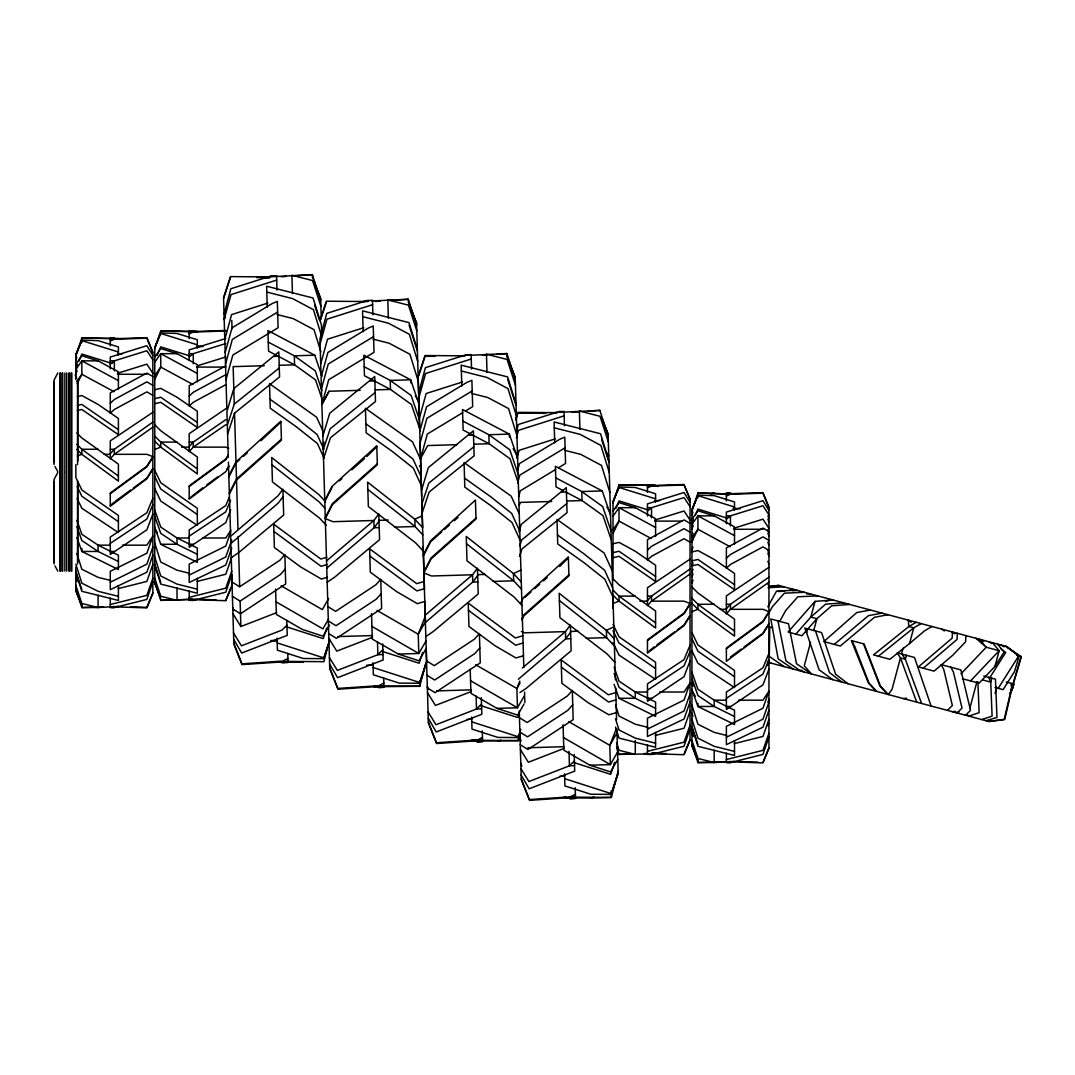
<?xml version="1.0" encoding="UTF-8"?>
<svg xmlns="http://www.w3.org/2000/svg" width="1075" height="1075" viewBox="0 0 1075 1075"><rect width="100%" height="100%" fill="white"/><g stroke="black" fill="none" stroke-linecap="round" stroke-linejoin="round"><path stroke-width="1.5" d="M769.754 626.927L769.27 656.422L784.226 666.648M952.41 631.966L952.181 638.12L918.359 666.917L934.067 671.136L952.853 655.132L965.646 641.735L965.874 635.58M957.288 633.282L957.059 639.437L923.237 668.233M1009.586 693.886L1012.838 688.027L1013.685 684.049M995.087 693.375L996.565 687.032M328.265 644.731L323.871 661.689L285.99 661.394M425.781 663.181L419.787 686.293L373.697 686.71M520.421 732.895L518.432 740.608L472.342 741.011L472.315 740.245L518.432 740.608L518.284 735.596M618.125 771.232L611.339 797.435L590.874 798.04L565.262 797.838L565.235 797.072M224.043 314.249L230.843 288.758L271.438 275.872L276.557 275.738M418.592 393.168L425.404 367.677L465.999 354.79L471.119 354.643L471.549 369.007M516.618 430.873L518.325 424.504L558.919 411.618L564.039 411.456L564.456 425.834M832.776 679.655L819.083 669.765L806.626 632.772L807.674 628.848M833.044 599.984L815.038 601.382L810.832 617.077L795.863 634.102M810.59 642.259L804.275 665.801L811.437 673.931L796.508 663.718L788.486 623.715L770.775 618.958L778.166 658.814L793.095 669.026M813.748 630.474L816.892 618.703L831.647 605.83L849.653 604.432M901.508 653.99L903.081 648.104M906.386 655.307L905.338 659.23L921.584 703.453M916.223 622.277L908.872 626.523L873.518 654.903L889.898 659.298L909.544 643.522L913.75 627.827L921.1 623.581M969.784 708.465L976.933 681.778M991.795 678.191L990.747 682.114L992.091 716.125L981.744 719.565M962.461 678.742L979.07 683.189L994.953 666.406L999.159 650.711L992.453 642.702M1012.825 688.027L1013.886 684.103M224.191 319.369L231.017 294.604L276.692 280.091M224.782 339.364L231.609 314.599L267.836 303.096M225.172 352.56L232.012 327.835L272.257 303.526L277.323 301.403L278.103 327.741L232.818 355.099L225.978 379.811M225.522 364.116L232.348 339.391L277.632 312.032M320.108 343.973L326.934 319.208L372.608 304.709M320.699 363.968L327.526 339.203L363.753 327.714M321.438 388.72L328.265 364.008L373.549 336.636M360.192 390.333L329.071 391.246L321.895 404.428L328.735 379.703L374.019 352.345L373.24 326.021L368.174 328.13L327.915 352.452L321.089 377.177L329.743 668.596L337.913 689.209L383.923 686.119L383.681 677.949M419.344 418.282L426.17 393.517L462.398 382.015M419.734 431.478L426.56 406.753L466.819 382.431L471.885 380.322L472.664 406.646L465.583 410.919M516.363 438.076L518.486 430.336L564.16 415.837M516.954 458.084L519.091 450.344L555.305 438.842M517.774 469.762L519.48 463.58L559.739 439.258L564.792 437.149L565.571 463.473L558.503 467.746M517.693 482.863L519.816 475.137L565.114 447.778M518.58 497.013L520.287 490.832L555.668 469.466M322.836 436.141L329.729 413.243L374.732 376.546L375.484 401.512L330.455 437.78L323.508 458.729M323.105 445.157L324.018 442.094M518.983 532.004L521.281 524.385L566.297 487.674L567.036 512.641L522.007 548.908L519.534 556.393M1011.091 690.056L1021.237 656.623L1005.327 646.156M1011.132 691.776L1021.25 656.637L1016.762 655.428M75.841 373.227L76.836 370.055M691.937 528.242L692.932 525.07M691.937 536.358L692.932 533.187M691.937 542.176L692.932 539.005M691.937 550.293L692.932 547.121M223.573 298.447L230.507 277.377M224.178 318.926L225.172 315.916M224.205 319.705L225.186 316.695M319.96 320.78L326.397 301.215L367.569 301.538M320.471 320.041L326.424 301.981M418.618 375.86L425.068 356.295L434.905 356.363M515.476 419.882L517.962 412.357L557.482 412.652M516.497 417.637L517.975 413.123L545.858 413.338M75.841 356.067L81.834 337.98L118.411 338.652L81.834 337.98L81.834 342.616M75.841 360.165L76.836 357.155M75.841 370.002L76.836 366.978M75.841 374.1L76.836 371.077M154.76 348.878L160.753 330.791L197.33 331.476M227.322 425.109L234.269 404.146L233.154 366.642L264.275 365.715M227.591 434.125L234.538 413.163L279.567 376.908L278.828 351.942L233.812 388.639L226.919 411.523L228.276 457.157M323.239 449.713L330.186 428.764L375.215 392.496M326.652 628.149L323.185 638.617L285.95 626.644M329.716 639.947L323.763 657.887L277.216 642.931M328.735 643.71L323.777 658.666L303.284 658.491L277.431 650.187L277.068 638.107M422.153 513.03L429.1 492.081L474.115 455.813L473.376 430.847L428.374 467.558L421.481 490.442L421.655 496.448M422.569 652.767L419.102 663.221L381.867 651.262M426.641 662.348L419.693 683.27L399.201 683.109L373.347 674.791L372.985 662.724M519.763 545.872L521.738 539.892L566.767 503.624M518.741 714.539L517.747 717.536L480.512 705.563M520.797 729.32L518.311 736.805L471.777 721.849M520.327 731.591L518.338 737.571L497.846 737.41L471.992 729.105L471.629 717.025M613.019 502.898L619.025 484.812L655.589 485.497L619.025 484.825L619.025 487.902M691.937 511.068L697.93 492.982L734.507 494.204M691.937 515.18L692.932 512.157M691.937 525.003L692.932 521.993M614.631 762.403L610.654 774.349L573.418 762.39M691.937 529.102L692.932 526.092M618.179 772.697L611.232 793.632L564.684 778.676M152.852 581.817L146.858 599.42L114.353 607.55L110.282 607.55L110.282 598.063M690.043 728.662L684.036 746.252L651.531 754.381L647.459 754.381L647.459 744.894M767.953 725.84L768.947 722.897M768.947 736.832L762.954 754.435L730.449 762.565L726.377 762.565L726.377 753.078M152.852 564.335L146.858 581.427L118.237 588.589M152.852 578.269L146.858 595.362L110.282 604.499M231.77 557.146L225.777 574.238L197.155 581.4M231.77 571.08L225.777 588.173L189.2 597.324M690.043 711.166L684.036 728.259L655.414 735.421M690.043 725.101L684.036 742.193L647.459 751.344M768.947 719.35L762.954 736.442L734.332 743.591M768.947 733.271L762.954 750.363L726.377 759.514M152.852 547.094L146.858 564.16L110.282 582.26M152.852 555.143L146.858 572.209L110.282 589.664L110.282 571.322L146.858 553.222L152.852 536.156L146.858 545.173L122.469 545.173M230.682 532.085L225.777 546.046L189.2 564.147L189.2 582.475L225.777 565.02L231.77 547.954M231.77 539.919L225.777 556.971L189.2 575.085M691.937 566.095L693.026 562.991M691.937 572.37L693.026 569.28M691.937 577.006L693.026 573.902M691.937 583.282L693.026 580.178M690.043 693.939L684.036 711.005L647.459 729.105M690.043 701.975L684.036 719.041L647.459 736.496L647.459 718.167L684.036 700.067L690.043 683.001L684.036 692.018L659.66 692.018M767.859 702.324L768.947 699.22M768.947 702.109L762.954 719.175L726.377 737.275M768.947 710.158L762.954 727.211L726.377 744.666L726.377 726.337L762.954 708.237L768.947 691.171L762.954 700.188L738.565 700.188M152.852 514.065L146.858 529.854L110.282 554.472L110.282 537.083L146.858 512.775L152.852 498.33M230.682 509.752L225.777 522.665L189.2 547.296L189.2 529.894L225.777 505.586L229.365 496.932M690.043 660.91L684.036 676.686L647.459 701.317L647.459 683.915L684.036 659.607L690.043 645.175M767.859 665.667L768.947 662.805M768.947 669.08L762.954 684.869L726.377 709.487L726.377 692.085L762.954 667.79L768.947 653.345M425.27 616.324L418.242 634.21L418.807 653.479L398.341 654.084L372.286 639.047L371.52 613.556M519.816 681.066L516.887 688.511L517.451 707.78L496.986 708.385L470.931 693.348L470.218 669.335M616.244 728.957L609.794 745.338L610.372 764.607L589.893 765.212L563.837 750.175L563.085 724.698M75.841 367.005L77.037 363.968M691.937 521.993L693.133 518.997M152.852 592.836L146.858 607.348L130.599 606.824M225.777 600.173L231.165 587.098M684.036 754.193L690.043 739.667M762.954 762.363L768.947 747.851M75.841 355.059L81.834 340.627L118.411 352.009M75.841 367.932L77.037 365.057M75.841 368.47L77.037 365.594M78.838 361.267L81.834 354.051L112.055 363.444M154.76 347.87L160.753 333.452L197.33 344.82M157.152 355.529L160.753 346.876L189.375 355.771M152.852 504.618L146.858 519.05L110.282 543.359M230.574 500.318L225.777 511.875L189.2 536.17M613.019 501.891L619.025 487.472L655.589 498.84M616.015 508.099L619.025 500.896L647.647 509.792M691.937 510.061L697.93 495.642L734.507 507.01M691.937 522.947L693.133 520.058M691.937 523.485L693.133 520.596M695.538 514.831L697.93 509.066L726.552 517.962M690.043 651.45L684.036 665.895L647.459 690.19M768.947 659.62L762.954 674.065L726.377 698.36M77.172 383.829L81.834 374.275L81.834 360.851L98.094 360.851L118.411 371.843L118.411 389.042M154.76 379.381L160.753 367.086L160.753 353.662L177.012 353.662L197.33 364.667L197.33 381.853M613.019 533.402L619.025 521.106L619.025 507.682L635.271 507.682L655.589 518.688L655.589 536.506M691.937 541.572L697.93 529.276L697.93 515.852L714.19 515.852L734.507 526.857L734.507 544.044M228.841 475.956L235.989 461.928L280.871 421.145L281.435 440.132L236.527 479.988L229.378 494.016M228.867 476.91L236.016 462.882L239.752 459.562M229.338 493.062L236.487 479.033L281.408 439.178M324.757 500.56L331.906 486.532L376.787 445.762L377.352 464.749L332.43 504.592L325.282 518.62L332.941 521.697L373.885 520.488L378.817 513.917L379.583 539.663L334.594 577.235L327.176 582.247M324.784 501.514L331.933 487.486M325.255 517.666L332.403 503.637L377.325 463.795M423.389 554.875L430.537 540.846L475.432 500.063L475.997 519.05L431.075 558.906L423.926 572.935L431.586 575.998L472.53 574.789L477.461 568.218L478.214 593.964L433.238 631.549L425.821 636.548M423.429 555.829L430.578 541.8L441.798 531.829M423.899 571.981L431.048 557.952L475.97 518.096M520.596 603.277L523.458 597.673L568.352 556.89L568.917 575.878L523.995 615.72L521.845 619.939M521.818 618.985L523.968 614.766L568.89 574.923M321.895 404.415L329.071 391.246M519.037 505.304L520.636 502.388L551.744 501.461M767.805 606.824L776.567 591.062L796.481 590.188M768.45 613.812L772.361 606.77L784.414 593.172L804.328 592.298M779.563 621.646L785.812 610.372L797.865 596.773L817.779 595.899M328.722 598.479L322.325 609.592L281.113 585.808M328.493 619.146L322.903 628.862L275.993 601.798M329.514 625.086L323.118 636.198L302.424 629.48L276.369 614.443L275.617 588.952M426.009 640.982L418.807 653.479L371.91 626.403M426.224 648.306L419.035 660.803L398.341 654.084M520.085 682.947L516.887 688.511L475.661 664.726M524.062 703.991L517.666 715.103L496.986 708.385M616.996 732.841L609.794 745.338L568.581 721.553M617.561 752.11L610.372 764.607L563.461 737.544M617.776 759.434L610.587 771.931L589.893 765.212M152.852 457.278L146.858 466.899L110.282 493.707M152.852 468.525L146.858 478.147L133.313 488.077M152.852 469.197L146.858 478.805L110.282 506.258L110.282 493.035L146.858 466.227L152.852 456.62L146.858 454.322L114.353 454.322L110.282 458.783L110.282 440.857L152.852 412.303M228.343 454.927L225.777 459.052L189.2 485.86L189.2 499.082L225.777 471.629L229.203 466.133M228.343 455.598L225.777 459.71L189.2 486.518M226.623 469.587L228.343 466.846M690.043 604.123L684.036 613.731L647.459 640.539M689.183 616.741L684.036 624.978L677.263 629.95M690.043 616.029L684.036 625.65L647.459 653.103L647.459 639.88L684.036 613.072L690.043 603.451L684.036 601.153L651.531 601.153L647.459 605.628L647.459 587.702L690.043 559.148M768.947 612.293L762.954 621.901L726.377 648.709M762.954 633.162L768.947 623.54M768.947 624.199L762.954 633.82L726.377 661.273L726.377 648.05L762.954 621.242L768.947 611.621L762.954 609.323L730.449 609.323L726.377 613.798L726.377 595.872L768.947 567.318M989.712 677.814L1005.716 652.471L1000.771 648.655M998.232 688.322L1018.683 655.938L1006.308 646.411M994.953 666.406L1004.09 652.028L997.385 644.019M230.91 530.257L225.777 537.997L203.014 537.997M75.841 364.291L81.834 355.744L98.094 360.851M75.841 369.397L81.834 360.851L118.411 380.644M76.701 381.598L81.834 374.275L114.017 391.69M154.76 357.115L160.753 348.555L177.012 353.662M154.76 362.208L160.753 353.662L197.33 373.468M154.76 375.632L160.753 367.086L192.936 384.514M613.019 511.136L619.025 502.576L635.271 507.682M613.019 516.228L619.025 507.682L655.589 527.489M613.019 529.653L619.025 521.106L651.208 538.535M691.937 519.306L697.93 510.759L714.19 515.852M691.937 524.412L697.93 515.852L734.507 535.659M691.937 537.822L697.93 529.276L730.113 546.705M283.115 496.556L278.183 503.127L230.843 543.547M379.032 521.173L374.1 527.731L326.76 568.151M477.676 575.474L472.745 582.045L425.404 622.452M570.583 632.302L565.665 638.872L518.311 679.279M815.038 601.382L788.082 632.019L801.923 635.728L816.892 618.703L810.832 617.077L825.573 604.204L843.579 602.806M285.265 569.065L280.306 574.614L240.115 601.1L240.867 626.537L276.705 612.629M381.182 593.669L376.223 599.218L336.032 625.717L328.318 620.96M479.826 647.97L474.868 653.533L434.676 680.018L426.963 675.261M572.733 704.797L567.775 710.36L527.583 736.845L519.883 732.088M110.282 453.731L114.353 449.269L152.852 422.126M189.2 446.555L193.258 442.08L225.777 419.667M647.459 600.576L651.531 596.101L690.043 568.957M726.377 608.746L730.449 604.284L768.947 577.127M280.897 422.099L260.97 440.737M376.814 446.716L366.871 456.499M568.379 557.844L559.672 566.525M961.023 673.81L986.192 647.231L999.159 650.711L970.564 680.905M947.465 710.387L952.356 705.482L943.769 669.523L941.189 664.632L960.862 669.9L970.523 710.347L965.619 715.251M957.113 712.967L962.017 708.062L953.431 672.117L950.837 667.212M286.931 625.193L281.959 630.084L241.445 645.806L233.49 632.96M382.848 649.797L377.876 654.688L337.362 670.41L329.407 657.577M481.493 704.112L476.507 708.989L436.007 724.725L428.052 711.878M574.399 760.925L569.428 765.817L528.913 781.552L520.972 768.706M231.259 557.629L238.677 552.631L283.666 515.046L282.9 489.313L277.968 495.871L230.628 536.291L233.826 643.979L241.996 664.605L288.006 661.515L287.764 653.331M326.545 560.895L373.885 520.488L374.1 527.731L379.22 527.583M425.189 615.209L472.53 574.789L472.745 582.045L477.864 581.884M522.302 668.032L565.45 631.616L570.368 625.045L571.134 650.792L526.145 688.376L519.964 692.542M110.282 403.246L114.353 399.483L146.858 381.88L152.852 385.347M189.2 396.057L193.258 392.294L225.777 374.691M647.459 550.077L651.531 546.315L684.036 528.712L690.043 532.179M726.377 558.247L730.449 554.485L762.954 536.882L768.947 540.349M110.282 505.599L114.353 501.971M189.2 498.41L202.745 487.835M647.459 652.431L654.232 646.827M243.501 456.243L247.25 452.924M339.418 480.847L341.904 478.63M351.888 469.775L364.371 458.703M444.297 529.612L449.283 525.191M454.282 520.757L458.017 517.438M524.734 597.512L530.969 591.976M534.718 588.657L539.704 584.236M543.453 580.903L547.188 577.584M834.267 644.395L868.398 615.679L881.984 613.099M909.544 643.522L924.675 630.756L932.025 626.51M110.282 364.143L114.353 360.851L146.858 350.746L152.852 359.843M189.2 356.967L193.258 353.662L225.777 343.557M647.459 510.988L651.531 507.682L684.036 497.577L690.043 506.674M726.377 519.158L730.449 515.852L762.954 505.747L768.947 514.858M234.269 404.146L279.298 367.892M473.847 446.797L428.831 483.065L421.884 504.014L428.387 722.897L436.558 743.524L482.567 740.42L482.285 730.866M878.396 656.207L913.75 627.827L908.872 626.523L908.2 620.127M152.852 427.178L114.353 454.322L114.353 449.269L110.282 449.269M690.043 574.01L651.531 601.153L651.531 596.101L647.459 596.101M768.947 582.18L730.449 609.323L730.449 604.284L726.377 604.284M115.697 500.977L130.599 490.066M206.803 484.865L217.647 476.924M656.946 644.839L674.549 631.925M730.449 656.986L741.28 649.045M743.994 647.056L761.597 634.143M225.777 424.719L193.258 447.133L189.2 451.607L189.2 433.682L228.169 407.116M231.985 581.992L239.685 586.748L279.876 560.263L284.835 554.7L285.708 583.94L240.491 613.744L232.791 608.987M472.194 390.951L426.909 418.309L420.07 443.034L421.454 489.676M462.761 412.639L427.366 434.004L420.54 458.729L427.716 445.561L457.197 444.687M225.777 365.89L189.2 385.697L189.2 406.054L193.258 402.292L225.777 384.689M287.925 658.491L282.873 661.085L241.983 663.839L233.799 643.213M383.829 683.109L378.79 685.689L337.899 688.443L329.716 667.83M482.473 737.41L477.434 740.003L436.531 742.744L428.361 722.131M575.394 794.237L570.341 796.83L529.451 799.572L521.268 778.958M422.287 515.745L414.829 519.265L367.623 482.151L368.349 506.513L415.528 542.768L423.335 551.166M520.932 570.046L513.474 573.58L466.268 536.452L466.993 560.814L514.173 597.082L521.98 605.467M613.852 626.873L606.381 630.393L559.188 593.279L559.914 617.641L607.079 653.909L614.9 662.294M110.282 340.95L114.353 339.257L146.858 338.182L152.852 352.694M189.2 333.761L193.258 332.067L225.777 330.993M647.459 487.781L651.531 486.088L684.036 485.013L690.043 499.539M726.377 495.965L730.449 494.258L762.954 493.197L768.947 507.709M372.622 637.233L336.784 651.141L328.842 638.295M471.267 691.534L435.429 705.455L427.487 692.609M564.187 748.361L528.349 762.269L520.394 749.436M77.333 456.042L81.834 454.322L118.411 481.13L118.411 464.158L81.834 437.955L76.836 432.943M154.76 449.444L160.753 447.133L197.33 473.941L197.33 456.982L160.753 430.766L154.76 424.759M613.019 603.465L619.025 601.153L655.589 627.961L655.589 611.003L619.025 584.787L613.019 578.78M691.937 611.635L697.93 609.323L734.507 636.131L734.507 619.173L697.93 592.957L691.937 586.963M825.506 601.516L831.392 599.541M968.777 716.098L979.123 712.658L977.901 681.872M497.953 741.212L501.084 740.205M590.874 798.04L593.991 797.032M471.253 359.01L425.579 373.509L418.753 398.274L419.72 431.129M225.777 338.504L189.2 349.872L189.2 360.367M117.444 373.307L146.858 364.156L152.852 373.267M197.907 365.634L225.777 356.981M654.621 520.139L684.036 511.001L690.043 520.098M733.54 528.322L762.954 519.171L768.947 528.282M986.017 720.707L996.968 717.442L995.45 679.172L983.746 676.027M326.827 557.28L320.82 559.04L273.695 524.197L274.38 547.538L300.57 566.901L321.425 579.062L327.418 577.288M327.042 564.536L321.035 566.297L273.91 531.453M424.235 581.454L416.737 583.658L369.598 548.801L370.297 572.155L396.487 591.519L417.328 603.666L424.827 601.462M522.88 635.755L515.382 637.959L468.243 603.115L468.942 626.456L495.132 645.82L515.973 657.967L523.471 655.763M523.095 643.011L515.597 645.215L468.458 610.358M615.8 692.582L608.302 694.786L561.163 659.929L561.862 683.283L588.038 702.647L608.893 714.794L616.392 712.591M616.015 699.838L608.517 702.042L561.378 667.185M173.76 331.611L177.012 330.791M710.938 493.801L714.19 492.982M189.2 590.874L189.2 600.361L193.258 600.361L225.777 592.231L231.77 574.641L231.77 586.184L225.777 600.71L189.2 599.501M77.333 396.567L81.834 395.533L98.094 404.428L118.411 418.444L118.411 434.703L81.834 409.481L77.333 410.516M77.333 405.463L81.834 404.428L118.411 429.651M154.76 389.728L160.753 388.357L177.012 397.239L197.33 411.255L197.33 427.514L160.753 402.292L154.76 403.676M154.76 398.623L160.753 397.239L197.33 422.462M613.019 543.748L619.025 542.378L635.271 551.26L655.589 565.275L655.589 581.535L619.025 556.312L613.019 557.697M613.019 552.644L619.025 551.26L655.589 576.482M691.937 551.932L697.93 550.548L714.19 559.43L734.507 573.445L734.507 589.705L697.93 564.482L691.937 565.867M691.937 560.814L697.93 559.43L734.507 584.666M955.957 712.658L958.94 712.08M870.374 609.995L856.775 612.562L823.84 641.6L840.327 646.021L874.459 617.292L888.058 614.725M770.641 586.372L778.381 585.337L1006.832 646.559L1019.207 656.086L1014.478 671.647L1003.109 689.639L994.993 687.462M771.151 586.507L778.891 585.485M903.457 698.589L906.561 698.186M988.651 721.419L1004.225 719.377L1011.602 687.704L1011.011 683.337M57.768 373.012L54.073 380.066L54.073 464.588M57.768 472.449L54.073 479.49L54.073 564.012M288.033 662.469L282.927 662.899L278.17 661.703M374.073 686.307L378.843 687.516L383.95 687.073M471.132 740.205L477.488 741.817L482.594 741.374M564.053 797.032L570.395 798.644L575.515 798.201M952.262 711.663L955.554 711.422M269.664 277.538L266.372 277.753L266.358 276.987L312.382 274.663L320.713 300.409M281.166 276.772L286.098 276.436M295.947 275.778L312.382 274.663L312.489 277.995M368.658 301.175L362.262 301.605L362.288 302.371M371.856 300.96L408.298 299.267L416.63 325.026M375.43 301.484L380.362 301.148M390.225 300.489L408.298 299.28L408.393 302.599M465.703 355.583L460.906 355.906L460.933 356.672M470.501 355.261L506.943 353.567L515.274 379.327M482.299 355.234L487.23 354.911M497.08 354.239L506.943 353.581L507.037 356.9M557.025 412.518L553.827 412.733L553.853 413.499M560.209 412.303L599.863 410.395L608.181 436.154M571.927 412.289L578.498 411.846M588.361 411.188L599.863 410.408M270.793 640.606L277.337 640.163M274.233 641.143L277.525 640.915M366.709 665.21L373.253 664.767M466.98 719.403L471.898 719.081M964.571 714.969L967.661 714.754M559.9 776.231L564.805 775.895M768.786 586.399L779.886 585.741M767.993 587.729L783.85 586.802M790.179 589.53L793.35 589.355M778.273 591.532L784.616 591.156M792.557 590.686L797.314 590.417M189.2 331.006L196.51 331.597M110.282 338.182L119.231 339.189M647.459 485.027L651.531 484.825L658.034 486.438M726.377 493.197L733.688 493.801M806.613 593.938L809.932 593.803M225.777 330.468L189.2 331.664L189.2 338.692M197.504 346.204L200.837 346.083M196.51 346.768L203.014 346.553M117.605 353.944L122.469 353.782M654.782 500.789L659.66 500.627M733.029 508.448L736.348 508.341M733.688 508.959L740.191 508.744M154.76 582.274L160.753 600.361L192.344 599.326M103.455 606.837L81.834 607.55L75.841 589.463M616.526 746.843L619.025 754.381L627.33 754.113M643.952 753.562L647.284 753.454M652.27 753.293L655.589 753.185L652.471 753.817M647.782 753.978L619.025 754.381M726.189 761.637L697.93 762.565L691.937 744.464M273.829 356.403L278.949 356.268M322.03 376.398L314.773 355.207L294.308 355.798L268.28 342.132M279.218 365.272L294.577 364.828L315.512 379.865L321.721 398.046M369.746 381.02L374.866 380.873M375.135 389.876L390.48 389.432L411.416 404.482L419.707 428.71M468.391 435.335L473.511 435.173M517.612 458.34L509.335 434.112L488.856 434.717L462.841 421.051M473.779 444.19L489.125 443.733L510.061 458.783L518.352 483.024M561.311 492.162L566.418 492.001M610.533 515.167L602.242 490.939L581.777 491.544L555.762 477.864M566.686 501.017L582.045 500.56L602.981 515.61L611.258 539.852M379.005 520.327L388.209 520.058M394.579 527.126L415.044 526.522L422.851 534.92M477.649 574.641L485.322 574.413M493.21 581.427L513.689 580.822L521.496 589.221M337.993 636.588L372.38 635.567M570.556 631.468L578.242 631.24M570.771 638.711L565.665 638.872L565.45 631.616L524.506 632.826L521.442 631.603M586.13 638.254L606.596 637.65L614.416 646.048M382.982 654.541L377.876 654.688L377.486 641.842M378.843 687.516L383.963 687.355M436.638 690.889L471.025 689.868M481.627 708.842L476.507 708.989L476.131 696.143M477.488 741.817L482.608 741.669M527.919 747.77L563.945 746.695M574.547 765.669L569.428 765.817L568.997 751.371M570.395 798.644L575.515 798.497M189.2 330.791L193.258 330.804M110.282 337.98L114.353 337.98M189.2 353.662L193.258 353.662L193.258 363.726M110.282 360.851L114.353 360.851L114.353 370.915M196.51 367.086L225.777 367.086M117.605 374.275L146.858 374.275M177.012 442.08L160.753 442.08L154.76 436.087M189.2 442.08L193.258 442.08L193.258 447.133L225.777 447.133L228.773 448.288M181.581 447.133L189.2 447.133M98.094 449.269L81.834 449.269L76.836 444.271M104.194 454.322L110.282 454.322M647.459 484.812L651.531 484.825M726.377 492.995L730.449 492.982M647.459 507.682L651.531 507.682L651.531 517.747M726.377 515.852L730.449 515.852L730.449 525.917M654.782 521.106L682.41 521.106M733.688 529.276L762.954 529.276M189.2 537.997L177.012 537.997L160.753 527.086L154.76 510.047M154.76 527.234L160.753 544.273L177.012 544.273L197.33 554.324M189.2 544.273L193.258 544.273M110.282 545.173L98.094 545.173L81.834 534.275L76.93 520.327M110.282 551.462L114.353 551.462M635.271 596.101L619.025 596.101L613.019 590.108M160.753 600.361L197.33 599.165M639.84 601.153L647.459 601.153M714.19 604.284L697.93 604.284L691.937 598.278M720.29 609.323L726.377 609.323M647.459 692.018L635.271 692.018L619.025 681.107L614.107 667.172M614.107 684.358L619.025 698.293L635.271 698.293L655.589 708.358M647.459 698.293L651.531 698.293M726.377 700.188L714.19 700.188L697.93 689.277L691.937 672.238M726.377 706.463L730.449 706.463M270.013 276.92L230.48 276.611L223.546 297.681L226.852 408.917M256.737 277.578L269.852 277.686M464.561 355.838L425.042 355.529L418.108 376.599L418.592 392.939M303.405 662.294L277.78 662.093L277.753 661.327M378.615 685.971L419.787 686.293L419.64 681.295M570.167 797.113L611.339 797.435L611.151 790.757M271.438 275.885L276.571 276.02M465.999 354.804L471.132 354.938M558.919 411.618L564.039 411.765M190.678 331.785L160.753 330.804L160.753 333.882M727.856 493.976L697.93 492.995L697.93 497.631M199.762 599.312L216.021 599.85M115.267 606.851L146.858 607.886L152.852 593.373L152.852 352.17L146.858 337.644L110.282 338.853L110.282 345.881M651.531 753.118L666.151 753.602M652.458 753.683L684.036 754.731L690.043 740.205L690.043 499.002L684.036 484.489L647.459 485.685L647.459 492.269M740.191 761.611L758.077 762.202M726.377 761.691L762.954 762.901L768.947 748.388L768.947 507.172L762.954 492.659L726.377 493.855L726.377 500.896M189.2 600.173L193.258 600.361M110.282 607.348L114.353 607.55M647.459 754.193L651.531 754.381M726.377 762.363L730.449 762.565M57.768 471.629L55 466.51M57.768 571.067L55 565.934M189.509 573.298L177.012 570.18L160.753 562.05L154.76 543.036M197.33 589.194L177.012 584.101L160.753 575.985L154.76 556.971M110.604 580.487L98.094 577.356L81.834 569.239L76.836 553.397M726.687 735.502L714.19 732.371L697.93 724.241L691.937 705.24M647.782 727.318L635.271 724.201L619.025 716.071L615.518 704.985M118.411 596.37L98.094 591.29L81.834 583.174L75.841 564.16M734.507 751.385L714.19 746.305L697.93 738.176L691.937 719.162M655.589 743.215L635.271 738.122L619.025 730.006L615.518 718.92M266.802 292.078L292.602 298.608L313.43 309.667L321.304 335.158M362.718 316.682L388.518 323.226L409.333 334.285L417.705 361.348M277.068 314.532L293.206 318.617L314.021 329.676L320.914 351.968M372.985 339.136L389.11 343.221L409.938 354.28L418.296 381.356M461.363 370.996L487.163 377.527L507.978 388.586L516.349 415.662M471.629 393.437L487.754 397.535L508.569 408.581L516.941 435.657M554.27 427.81L580.083 434.354L600.898 445.413L609.27 472.489M564.55 450.264L580.675 454.349L601.489 465.408L609.861 492.484M1006.254 682.061L1013.04 683.875L1004.735 719.511L989.161 721.553L767.295 662.106M982.644 679.938L990.747 682.114L988.61 677.331M768.168 626.685L772.656 627.881M373.132 667.535L419.667 682.491L426.614 661.568L426.278 650.321M734.507 716.528L714.19 706.463L697.93 695.565L691.937 678.527M619.025 698.293L655.589 716.393L655.589 702.069L635.271 692.018L635.271 698.293L619.025 687.382L614.107 673.447M160.753 544.273L197.33 562.373L197.33 548.048L177.012 537.997L177.012 544.273L160.753 533.361L154.76 516.336M118.411 561.513L98.094 551.462L81.834 540.55L76.93 526.616M509.335 434.112L462.505 409.494L463.11 430.054L489.125 443.733L488.856 434.717L509.792 449.767L518.083 474.008M602.242 490.939L555.412 466.322L556.03 486.881L563.26 490.684M364.197 366.736L390.212 380.416L411.147 395.466L419.438 419.693M314.773 355.207L267.944 330.576L268.548 351.149L294.577 364.828L294.308 355.798L315.244 370.848L321.976 390.547M566.149 492.202L582.045 500.56L581.777 491.544L602.712 506.594L611.003 530.835M768.947 531.547L762.954 528.08L726.377 547.887L726.377 568.245L730.449 564.482L762.954 546.879L768.947 550.346M690.043 523.377L684.036 519.91L647.459 539.717L647.459 560.075L651.531 556.312L684.036 538.709L690.043 542.176M152.852 376.532L146.858 373.079L110.282 392.872L110.282 413.243L114.353 409.481L146.858 391.878L152.852 395.345M377.016 610.412L418.242 634.21L425.431 621.699L424.853 602.107M470.554 680.717L517.451 707.78L524.654 695.283L524.56 692.072M519.453 717.737L527.167 722.494L567.358 695.995L572.317 690.446L573.177 719.686L527.959 749.477L520.26 744.733M426.547 660.91L434.246 665.667L474.438 639.168L479.396 633.618L480.27 662.858L435.053 692.663L427.339 687.906M327.902 606.609L335.602 611.366L375.793 584.867L380.752 579.317L381.625 608.544L336.408 638.348L328.695 633.605M232.415 596.356L240.115 601.1M988.745 641.708L991.553 643.495M980.911 639.612L983.706 641.399M1001.363 645.094L1004.023 646.841M734.507 676.766L697.93 651.235L691.937 638.765M655.589 668.596L619.025 643.065L613.019 630.595M197.33 514.562L160.753 489.044L154.76 476.574M118.411 521.751L81.834 496.22L77.172 486.518M952.181 631.912L954.896 633.766M941.646 629.09L944.361 630.944M800.956 669.994L803.67 671.848M800.875 671.109L785.946 660.883L777.924 620.88M768.047 661.179L770.762 663.033M557.455 534.947L583.617 553.571L604.607 570.234L612.696 587.918M464.534 478.12L490.697 496.744L511.687 513.407L519.776 531.09M365.89 423.819L392.053 442.443L413.042 459.106L421.131 476.789M269.986 399.215L296.149 417.839L317.125 434.502L323.871 449.229M734.507 631.079L697.93 604.284L697.93 609.323L691.937 603.33M655.589 622.909L619.025 596.101L619.025 601.153L613.019 595.16L613.019 608.275M197.33 468.888L160.753 442.08L160.753 447.133L154.76 441.14M118.411 476.077L81.834 449.269L81.834 454.322L76.836 449.323M369.813 556.057L416.952 590.901L424.45 588.697L424.007 573.647M847.973 683.727L835.584 674.186L821.569 632.57L804.758 628.069L806.626 632.772M841.913 682.101L829.51 672.56L815.508 630.944M559.403 600.535L606.596 637.65L606.381 630.393L614.201 638.792M466.483 543.708L513.689 580.822L513.474 573.58L521.281 581.965M367.838 489.407L415.044 526.522L414.829 519.265L422.636 527.664L416.562 322.782L408.97 303.755M271.921 464.79L319.127 501.917L324.704 507.911M908.792 620.288L911.13 622.291M975.872 638.254L986.192 647.231L979.486 639.222M887.627 694.343L879.887 686.065L863.467 643.804M876.757 691.44L869.03 683.149L854.423 645.591M876.125 691.265L868.385 682.974L851.333 640.552L864.112 643.979L880.532 686.24L888.272 694.517L892.035 689.317L900.46 657.913L897.195 652.834L914.502 657.483L931.071 705.993M325.618 501.85L318.912 494.661L271.706 457.547L272.432 481.896L319.611 518.163L326.303 525.352M691.937 691.158L695.364 696.318M154.76 528.954L157.326 532.824M902.073 654.151L905.338 659.23L900.46 657.913L916.706 702.136M606.932 507.037L610.452 512.708M513.124 448.786L517.545 455.881M415.367 395.896L418.901 401.58M232.926 613.691L240.867 626.537M768.947 510.423L762.954 500.695L726.377 512.063L726.377 523.807M690.043 502.253L684.036 492.525L647.459 503.893L647.459 516.013M152.852 355.422L146.858 345.693L110.282 357.061L110.282 368.806M521.16 775.048L529.128 788.808L574.708 771.111L574.211 754.502M428.24 718.221L436.222 731.981L481.788 714.284L481.304 697.675M329.595 663.92L337.577 677.667L383.143 659.983L382.673 643.925M233.692 639.316L241.66 653.062L287.24 635.365L286.783 620.369M851.978 640.727L853.819 644.368M691.937 632.49L697.93 644.96L734.507 670.477L734.507 687.57L697.93 663.262L691.937 650.792M613.019 624.306L619.025 636.776L655.589 662.308L655.589 679.387L619.025 655.092L613.019 642.622M154.76 470.286L160.753 482.756L197.33 508.287L197.33 525.366L160.753 501.071L154.76 488.601M77.172 498.558L81.834 508.247L118.411 532.555L118.411 515.476L81.834 489.945L75.841 477.475L75.841 464.642M75.129 375L76.607 378.145M612.172 570.65L604.083 552.967L556.998 519.44L557.723 543.963L583.886 562.588L604.862 579.25L612.965 596.934M519.265 513.823L511.176 496.139L464.078 462.613L464.803 487.136L490.966 505.761L511.955 522.423L520.045 540.107M420.621 459.509L412.531 441.838L365.433 408.312L366.158 432.835L392.321 451.46L413.311 468.122L421.4 485.806M419.546 465.583L420.889 468.525M323.36 431.962L316.614 417.221L269.516 383.694L270.242 408.218L296.418 426.856L317.394 443.518L324.139 458.246M691.937 732.075L693.133 734.951M691.937 732.613L693.133 735.502M691.937 745.499L697.339 758.466M697.93 760.455L691.937 746.037L691.937 509.523L697.93 495.105L714.19 495.642L734.507 501.958L734.507 510.37M154.76 583.295L160.753 598.264M75.841 577.06L77.037 579.949M75.841 577.597L77.037 580.487M75.841 590.484L81.243 603.465M81.834 605.44L75.841 591.022L75.841 567.157M601.704 417.812L608.114 433.91L615.424 679.911M602.309 420.056L607.563 433.225M691.937 733.553L693.133 736.563M507.037 356.604L515.207 377.083L523.821 667.481M508.811 361.764L515.234 377.863M408.997 304.534L416.589 323.548M314.223 282.08L320.646 298.165L321.237 317.972M313.08 279.93L320.672 298.944M75.841 578.538L77.037 581.548M767.859 583.577L768.947 586.439M691.937 683.149L693.026 686.253M691.937 689.424L697.93 706.463L734.507 724.563L734.507 710.239L714.19 700.188L714.19 706.463L697.93 706.463L697.93 703.332M76.93 537.513L81.834 551.462L118.411 569.562L118.411 555.237L98.094 545.173L98.094 551.462L81.834 551.462L81.834 548.317M767.859 519.144L768.947 522.262M767.859 533.079L768.947 536.183M767.859 542.27L768.947 545.374M767.859 550.306L768.947 553.41M767.859 553.208L768.947 556.312M767.859 561.244L768.947 564.348M767.953 515.772L768.947 518.701M767.953 529.706L768.947 532.636M418.968 404.039L410.69 379.797L363.861 355.193L364.465 375.753L390.48 389.432L390.212 380.416L410.69 379.797L410.784 382.808M520.058 738.028L521.093 741.078M691.937 726.431L697.93 744.532M691.937 730.543L692.932 733.553M691.937 740.366L697.93 758.453L714.19 762.565L734.507 761.355M616.526 742.744L619.025 750.283L635.271 754.381L635.271 740.46M520.811 763.142L521.845 766.273M427.299 686.32L428.334 689.451M232.737 607.402L233.772 610.533M154.76 564.241L160.753 582.327M154.76 578.175L160.753 596.262L177.012 600.361L177.012 587.985M75.841 571.416L81.834 589.517M75.841 575.528L76.836 578.538M75.841 585.351L81.834 603.451L98.094 607.55L118.411 606.354M608.356 442.04L600.038 416.294L579.385 410.999L579.936 429.342M607.805 453.126L608.786 456.149M601.61 439.326L608.961 462.048M515.449 385.213L507.118 359.467L486.464 354.172L487.015 372.514M507.709 379.462L516.04 405.221M416.804 330.912L408.473 305.166L387.833 299.871L388.371 318.213M409.064 325.161L417.396 350.92M320.887 306.308L312.556 280.548L291.916 275.267L292.454 293.596M314.626 305.098L319.517 320.243M691.937 713.357L692.932 716.528M691.937 727.291L697.93 746.305L734.507 755.443L734.507 740.554M615.518 727.036L619.025 738.122L655.589 747.273L655.589 732.371M154.76 565.101L160.753 584.101L197.33 593.252L197.33 578.35M75.841 572.276L81.834 591.29L118.411 600.441L118.411 585.539M608.92 460.826L600.549 433.749L554.095 421.978L554.713 442.819M516 403.998L507.628 376.922L461.188 365.151L461.807 385.992M417.355 349.684L408.997 322.621L362.544 310.85L363.162 331.691M615.653 687.906L616.593 719.565M616.875 728.81L618.192 773.476L611.258 794.398L590.766 794.237L564.899 785.919L564.55 773.852M575.206 787.693L575.488 797.247L529.478 800.337L521.294 779.724L519.252 711.018M524.694 696.748L524.869 702.607M509.335 434.112L509.416 437.108M423.214 546.812L423.967 572.088M372.904 314.706L372.474 300.328L367.354 300.476L326.76 313.376L319.947 338.867L321.035 375.215M321.64 331.745L321.452 325.08L313.08 298.003L266.627 286.232L267.245 307.074M276.557 275.724L276.987 290.102M231.783 320.444L232.025 328.695M234.538 413.163L236.487 479.033M236.527 479.988L237.978 529.276M238.207 536.532L239.685 586.748M228.424 462.102L230.574 534.288M714.19 750.175L714.19 762.565L697.93 762.565L697.93 759.461M655.589 502.2L655.589 493.788L635.271 487.472L619.025 486.935L613.019 501.353L613.019 580.567M197.33 348.179L197.33 339.767L177.012 333.452L160.753 332.914L154.76 347.333L154.76 583.846M118.411 355.355L118.411 346.956L98.094 340.627L81.834 340.09L75.841 354.508L75.841 379.462M98.094 595.174L98.094 607.55L81.834 607.55L81.834 604.459M77.857 382.122L77.857 461.148M77.857 482.93L77.857 561.956M77.534 380.066L77.534 464.588M77.534 480.928L77.534 564.012M71.837 373.012L71.837 471.629M71.837 472.449L71.837 571.067M71.165 373.012L71.165 471.629M71.165 472.449L71.165 571.067M69.552 373.012L69.552 471.629M69.552 472.449L69.552 571.067M68.881 373.012L68.881 471.629M68.881 472.449L68.881 571.067M66.744 373.012L66.744 471.629M66.744 472.449L66.744 571.067M64.863 373.012L64.863 471.629M64.863 472.449L64.863 571.067M62.726 373.012L62.726 471.629M62.726 472.449L62.726 571.067M62.054 373.012L62.054 471.629M62.054 472.449L62.054 571.067M60.442 373.012L60.442 471.629M60.442 472.449L60.442 571.067M59.783 373.012L59.783 471.629M59.783 472.449L59.783 571.067M53.75 382.122L53.75 462.519M53.75 481.56L53.75 561.956"/></g></svg>
